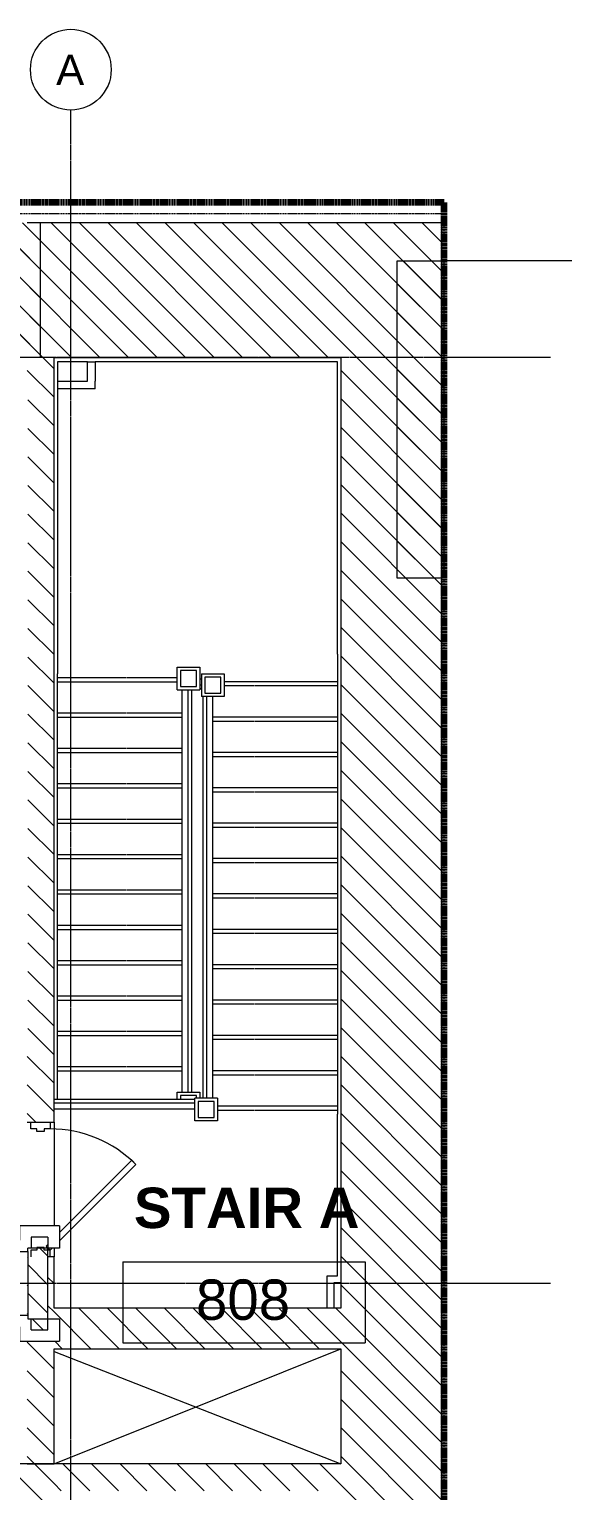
# Model space of a CAD drawing. Header units: inches. Extents: x -956 to 1409, y -1111 to 895.
# Drawn here: x 810.8 to 972.1, y 461 to 894.9 of the extents above; entities that cross this region are included whole.
import ezdxf

# ---------------------------------------------------------------- set-up
doc = ezdxf.new("R2010")
doc.units = ezdxf.units.IN
doc.header["$MEASUREMENT"] = 0
for name, pattern in [('Double Dash 3_8_', [1, 0.375, -0.125, 0.125, -0.125, 0.125, -0.125]), ('Double Dash 3_8__2_', [1, 0.375, -0.125, 0.125, -0.125, 0.125, -0.125]), ('Grid Line 1_4_', [0.4375, 0.25, -0.0625, 0.0625, -0.0625]), ('Overhead 1_16_', [0.101562, 0.0625, -0.039062])]:
    doc.linetypes.add(name, pattern=pattern)
for name, color, linetype, lineweight in [('A-AREA-IDEN', 2, 'Continuous', 9), ('A-DETL', 90, 'Continuous', 13), ('A-DETL-THIN', 151, 'Continuous', 13), ('A-DOOR', 31, 'Continuous', 13), ('A-DOOR-FRAM', 31, 'Continuous', 20), ('A-FLOR-HRAL', 11, 'Continuous', 13), ('A-GENM', 13, 'Continuous', 9), ('A-WALL', 113, 'Continuous', 13), ('A-WALL-PATT', 111, 'Continuous', 13), ('C-PROP-LINE', 91, 'Double Dash 3_8_', 20), ('I-WALL', 2, 'Continuous', 13), ('S-COLS', 52, 'Continuous', 13), ('S-GRID', 1, 'Continuous', 9), ('S-GRID-IDEN', 1, 'Continuous', 9), ('S-STRS', 31, 'Continuous', 13)]:
    doc.layers.add(name, color=color, linetype=linetype, lineweight=lineweight)
doc.styles.add('Arial_1', font='arial.ttf', dxfattribs={"height": 9})
doc.styles.add('Arial_3', font='arial.ttf', dxfattribs={"height": 12})
doc.styles.add('Arial_B', font='arialbd.ttf', dxfattribs={"height": 12})
pattern_1 = [(135, (0, 0), (-4.24264, -4.24264), [])]

# ---------------------------------------------------------------- blocks, each defined once
blk = doc.blocks.new('Single-HM Frame - Stair Exst_ 36_-V10-8TH FLOOR TELECOM UNDERFLOOR ROUTING PLAN')
at = {"layer": 'A-DOOR', "color": 53, "lineweight": 9}
for p, q in [((-17.38, -2.25), (-18, -2.88)), ((-18, -2.88), (-17.38, -3.5)), ((-16.76, -1.64), (-17.34, -2.22)), ((-16.18, -2.22), (-16.76, -1.64)), ((-15.27, -5.61), (7.46, -28.33)), ((8.7, -27.09), (-12.79, -5.61)), ((7.46, -28.33), (8.7, -27.09))]:
    blk.add_line(p, q, dxfattribs=at)
blk.add_arc((-18, -2.88), 36, 315.01, 0, dxfattribs=at)
at = {"layer": 'A-DOOR-FRAM', "color": 133}
for p, q in [((-18, 2.87), (-20, 2.87)), ((-18, 1.12), (-18, 2.87)), ((-17.25, 1.12), (-18, 1.12)), ((-17.25, -1.12), (-17.25, 1.12)), ((17.25, 1.12), (18, 1.12)), ((17.25, -1.12), (17.25, 1.12)), ((18, 2.87), (20, 2.87)), ((18, 1.12), (18, 2.87)), ((-20, -2.88), (-18, -2.88)), ((-18, -1.12), (-17.25, -1.12)), ((-18, -2.88), (-18, -1.12)), ((18, -1.12), (17.25, -1.12)), ((18, -2.88), (18, -1.12)), ((20, -2.88), (18, -2.88))]:
    blk.add_line(p, q, dxfattribs=at)
blk = doc.blocks.new('Railing - 6 1_4_-1144421-8TH FLOOR TELECOM UNDERFLOOR ROUTING PLAN')
at = {"layer": 'A-FLOR-HRAL', "color": 53, "lineweight": 9}
for p, q in [((-3.375, -3.375), (-3.375, -1.625)), ((3.375, -3.375), (-3.375, -3.375)), ((-2.375, -1.625), (-2.375, -2.375)), ((-2.375, -2.375), (2.375, -2.375)), ((2.375, -2.375), (2.375, -1.25)), ((3.375, -1.25), (3.375, -3.375))]:
    blk.add_line(p, q, dxfattribs=at)
blk = doc.blocks.new('Railing - 6 1_4_-1144424-8TH FLOOR TELECOM UNDERFLOOR ROUTING PLAN')
at = {"layer": 'A-FLOR-HRAL', "color": 53, "lineweight": 9}
for p, q in [((3.375, 3.375), (-3.375, 3.375)), ((-3.375, -3.375), (-3.375, 3.375)), ((2.375, 2.375), (-2.375, 2.375)), ((-2.375, 2.375), (-2.375, -2.375)), ((2.375, -2.375), (2.375, 2.375)), ((3.375, 3.375), (3.375, -3.375)), ((3.375, -3.375), (-3.375, -3.375)), ((-2.375, -2.375), (2.375, -2.375))]:
    blk.add_line(p, q, dxfattribs=at)
blk = doc.blocks.new('Railing - 6 1_4_-856947-8TH FLOOR TELECOM UNDERFLOOR ROUTING PLAN')
at = {"layer": 'A-FLOR-HRAL', "color": 53, "lineweight": 9}
for p, q in [((3.375, 3.375), (-3.375, 3.375)), ((-3.375, -3.375), (-3.375, 3.375)), ((2.375, 2.375), (-2.375, 2.375)), ((-2.375, 2.375), (-2.375, -2.375)), ((2.375, -2.375), (2.375, 2.375)), ((3.375, 3.375), (3.375, -3.375)), ((3.375, -3.375), (-3.375, -3.375)), ((-2.375, -2.375), (2.375, -2.375))]:
    blk.add_line(p, q, dxfattribs=at)
blk = doc.blocks.new('Railing - Railing-1143771-8TH FLOOR TELECOM UNDERFLOOR ROUTING PLAN')
at = {"layer": 'A-FLOR-HRAL', "color": 53, "lineweight": 9}
for p, q in [((856.27, 579.26), (856.27, 698.76)), ((858.02, 579.26), (858.02, 698.76)), ((861.52, 702.01), (862.02, 702.01)), ((861.52, 700.26), (862.02, 700.26)), ((863.52, 696.76), (863.52, 577.51)), ((865.27, 696.76), (865.27, 577.51)), ((860.02, 576.01), (818.15, 576.01)), ((860.02, 574.26), (818.15, 574.26))]:
    blk.add_line(p, q, dxfattribs=at)
for name, p, rotation in [('Railing - 6 1_4_-1144424-8TH FLOOR TELECOM UNDERFLOOR ROUTING PLAN', (858.15, 702.13), 180), ('Railing - 6 1_4_-856947-8TH FLOOR TELECOM UNDERFLOOR ROUTING PLAN', (865.4, 700.13), 90), ('Railing - 6 1_4_-1144421-8TH FLOOR TELECOM UNDERFLOOR ROUTING PLAN', (858.15, 575.88), 180)]:
    blk.add_blockref(name, p, dxfattribs=dict(rotation=rotation))
blk.add_blockref('Railing - 6 1_4_-1144424-8TH FLOOR TELECOM UNDERFLOOR ROUTING PLAN', (863.4, 574.13))
blk = doc.blocks.new('Decorative-Pier - 8th - Standard-2247962-8TH FLOOR TELECOM UNDERFLOOR ROUTING PLAN')
at = {"layer": 'A-GENM'}
h = blk.add_hatch(dxfattribs=at)
h.set_pattern_fill('FP_30', color=53, style=0, pattern_type=2)
h.set_pattern_definition([(225, (522.506, -820.364), (4.24264, -4.24264), [])])
h.paths.add_polyline_path([(10.5, -9), (10.5, -4), (-10.5, -4), (-10.5, -10), (10.5, -10)], flags=0)
at = {"layer": 'A-GENM', "color": 53}
for p, q in [((-17.14, -0.61), (-10.5, -0.61)), ((-17.14, -0.61), (-17.14, -12.39)), ((-13.75, -4), (-13.75, -9)), ((-13.75, -4), (-10.5, -4)), ((-10.5, -0.61), (-10.5, -4)), ((10.5, -4), (10.5, -0.61)), ((10.5, -0.61), (17.14, -0.61)), ((13.75, -4), (10.5, -4)), ((13.75, -9), (13.75, -4)), ((17.14, -12.39), (17.14, -0.61)), ((-12.89, -12.39), (-17.14, -12.39)), ((-13.75, -9), (-10.5, -9)), ((-12.89, -12.39), (-12.89, -16.64)), ((-10.5, -9), (-10.5, -10)), ((-9.5, -10), (-10.5, -10)), ((-9.5, -13.25), (-9.5, -10)), ((9.5, -10), (10.5, -10)), ((9.5, -10), (9.5, -13.25)), ((10.5, -10), (10.5, -9)), ((13.75, -9), (10.5, -9)), ((17.14, -12.39), (12.89, -12.39)), ((12.89, -12.39), (12.89, -16.64)), ((-12.89, -16.64), (12.89, -16.64)), ((9.5, -13.25), (-9.5, -13.25))]:
    blk.add_line(p, q, dxfattribs=at)
at = {"layer": 'S-COLS', "color": 133, "lineweight": 20}
for p, q in [((10.5, -4), (-10.5, -4)), ((-10.5, -4), (-10.5, -9)), ((10.5, -9), (10.5, -4)), ((-9.5, -10), (9.5, -10))]:
    blk.add_line(p, q, dxfattribs=at)
blk = doc.blocks.new('Family - ___-850868-8TH FLOOR TELECOM UNDERFLOOR ROUTING PLAN')
at = {"layer": 'C-PROP-LINE', "color": 133, "linetype": 'Double Dash 3_8__2_'}
for p, q in [((934.11, 840.01), (-889.89, 840.01)), ((934.11, -344.99), (934.11, 840.01))]:
    blk.add_line(p, q, dxfattribs=at)
blk = doc.blocks.new('Grid - Grid Head - Circle-20770-8TH FLOOR TELECOM UNDERFLOOR ROUTING PLAN')
at = {"layer": 'S-GRID-IDEN', "color": 53}
blk.add_circle((0, 0), 0.125, dxfattribs=at)
blk = doc.blocks.new('18433_1 - AEO NY - CENTRAL_rvt-1-8TH FLOOR TELECOM UNDERFLOOR ROUTING PLAN')
at = {"layer": 'A-WALL-PATT', "lineweight": 9}
h = blk.add_hatch(dxfattribs=at)
h.set_pattern_fill('FP_1', color=53, style=0, pattern_type=2)
h.set_pattern_definition(pattern_1)
h.paths.add_polyline_path([(810.15, 797.38), (814.15, 797.38), (814.15, 837.38), (-853.35, 837.38), (-853.35, 810.27), (-848.69, 810.27), (-848.69, 798.49), (-852.94, 798.49), (-852.94, 797.38), (-609.46, 797.38), (-609.46, 798.49), (-613.71, 798.49), (-613.71, 812.77), (-607.07, 812.77), (-607.07, 810.38), (-586.07, 810.38), (-586.07, 812.77), (-579.43, 812.77), (-579.43, 798.49), (-583.68, 798.49), (-583.68, 797.38), (-357.71, 797.38), (-357.71, 798.49), (-361.96, 798.49), (-361.96, 812.77), (-355.32, 812.77), (-355.32, 810.38), (-334.32, 810.38), (-334.32, 812.77), (-327.68, 812.77), (-327.68, 798.49), (-331.93, 798.49), (-331.93, 797.38), (-103.21, 797.38), (-103.21, 798.49), (-107.46, 798.49), (-107.46, 812.77), (-100.82, 812.77), (-100.82, 810.38), (-79.82, 810.38), (-79.82, 812.77), (-73.18, 812.77), (-73.18, 798.49), (-77.43, 798.49), (-77.43, 797.38), (98.29, 797.38), (98.29, 798.49), (94.04, 798.49), (94.04, 812.77), (100.68, 812.77), (100.68, 810.38), (121.68, 810.38), (121.68, 812.77), (128.32, 812.77), (128.32, 798.49), (124.07, 798.49), (124.07, 797.38), (352.79, 797.38), (352.79, 798.49), (348.54, 798.49), (348.54, 812.77), (355.18, 812.77), (355.18, 810.38), (376.18, 810.38), (376.18, 812.77), (382.82, 812.77), (382.82, 798.49), (378.57, 798.49), (378.57, 797.38), (808.27, 797.38)], flags=0)
h.paths.add_polyline_path([(-606.07, 797.63), (-587.07, 797.63), (-587.07, 800.88), (-606.07, 800.88), (-606.07, 798.49)], flags=0)
h.paths.add_polyline_path([(356.18, 797.63), (375.18, 797.63), (375.18, 800.88), (356.18, 800.88), (356.18, 798.49)], flags=0)
h.paths.add_polyline_path([(120.68, 797.63), (120.68, 800.88), (101.68, 800.88), (101.68, 797.63), (112.31, 797.63)], flags=0)
h.paths.add_polyline_path([(-86.58, 797.63), (-80.82, 797.63), (-80.82, 800.88), (-99.82, 800.88), (-99.82, 797.63), (-97.63, 797.63)], flags=0)
h.paths.add_polyline_path([(-340.71, 797.63), (-335.32, 797.63), (-335.32, 800.88), (-354.32, 800.88), (-354.32, 797.63), (-351.76, 797.63)], flags=0)
h.paths.add_polyline_path([(620.57, 797.74), (604.79, 797.74), (604.79, 801.99), (600.54, 801.99), (600.54, 813.77), (607.18, 813.77), (607.18, 810.38), (628.18, 810.38), (628.18, 813.77), (634.82, 813.77), (634.82, 801.99), (630.57, 801.99), (630.57, 797.74), (627.18, 797.74)], flags=0)
h.paths.add_polyline_path([(608.18, 801.13), (627.18, 801.13), (627.18, 804.38), (608.18, 804.38), (608.18, 801.99)], flags=0)
h.paths.add_polyline_path([(-609.46, 801.88), (-607.07, 801.88), (-607.07, 809.38), (-610.32, 809.38), (-610.32, 801.88)], flags=0)
h.paths.add_polyline_path([(-586.07, 801.88), (-582.82, 801.88), (-582.82, 809.38), (-586.07, 809.38), (-586.07, 805.13)], flags=0)
h.paths.add_polyline_path([(352.79, 801.88), (355.18, 801.88), (355.18, 809.38), (351.93, 809.38), (351.93, 801.88)], flags=0)
h.paths.add_polyline_path([(98.29, 801.88), (100.68, 801.88), (100.68, 809.38), (97.43, 809.38), (97.43, 801.88)], flags=0)
h.paths.add_polyline_path([(-103.21, 801.88), (-100.82, 801.88), (-100.82, 809.38), (-104.07, 809.38), (-104.07, 801.88)], flags=0)
h.paths.add_polyline_path([(-357.71, 801.88), (-355.32, 801.88), (-355.32, 809.38), (-358.57, 809.38), (-358.57, 801.88)], flags=0)
h.paths.add_polyline_path([(376.18, 801.88), (379.43, 801.88), (379.43, 809.38), (376.18, 809.38), (376.18, 805.13)], flags=0)
h.paths.add_polyline_path([(123.36, 801.88), (124.93, 801.88), (124.93, 809.38), (121.68, 809.38), (121.68, 801.88)], flags=0)
h.paths.add_polyline_path([(-77.43, 801.88), (-76.57, 801.88), (-76.57, 809.38), (-79.82, 809.38), (-79.82, 801.88)], flags=0)
h.paths.add_polyline_path([(-334.32, 801.88), (-331.07, 801.88), (-331.07, 809.38), (-334.32, 809.38), (-334.32, 805.13)], flags=0)
h.paths.add_polyline_path([(-852.94, 801.88), (-852.08, 801.88), (-852.08, 806.88), (-853.35, 806.88), (-853.35, 801.88)], flags=0)
h.paths.add_polyline_path([(604.79, 805.38), (607.18, 805.38), (607.18, 810.38), (603.93, 810.38), (603.93, 805.38)], flags=0)
h.paths.add_polyline_path([(630.57, 805.38), (631.43, 805.38), (631.43, 810.38), (628.18, 810.38), (628.18, 805.38)], flags=0)
h = blk.add_hatch(dxfattribs=at)
h.set_pattern_fill('FP_1', color=53, style=0, pattern_type=2)
h.set_pattern_definition(pattern_1)
h.paths.add_polyline_path([(933.4, 797.38), (933.4, 837.38), (808.27, 837.38), (808.27, 797.38), (903.4, 797.38)], flags=0)
h = blk.add_hatch(dxfattribs=at)
h.set_pattern_fill('FP_1', color=53, style=0, pattern_type=2)
h.set_pattern_definition(pattern_1)
h.paths.add_polyline_path([(934.11, 732.01), (934.11, 826.01), (920.11, 826.01), (920.11, 732.01)], flags=0)
h = blk.add_hatch(dxfattribs=at)
h.set_pattern_fill('FP_1', color=53, style=0, pattern_type=2)
h.set_pattern_definition(pattern_1)
h.paths.add_polyline_path([(818.15, 468.96), (818.15, 505.36), (810.15, 505.36), (810.15, 468.96)], flags=0)
h.paths.add_polyline_path([(814.26, 508.76), (816.36, 508.76), (816.36, 512.01), (811.36, 512.01), (811.36, 508.76)], flags=0)
h.paths.add_polyline_path([(818.11, 512.01), (818.15, 512.01), (818.15, 530.38), (816.36, 530.38), (816.36, 512.01), (817.86, 512.01)], flags=0)
h.paths.add_polyline_path([(810.36, 513.01), (810.36, 530.38), (810.15, 530.38), (810.15, 513.01)], flags=0)
h.paths.add_polyline_path([(810.15, 570.38), (818.15, 570.38), (818.15, 797.38), (810.15, 797.38), (810.15, 790.38), (810.4, 790.38), (810.4, 590.38), (810.15, 590.38), (810.15, 578.65)], flags=0)
h = blk.add_hatch(dxfattribs=at)
h.set_pattern_fill('FP_1', color=53, style=0, pattern_type=2)
h.set_pattern_definition(pattern_1)
h.paths.add_polyline_path([(933.4, -243.24), (933.4, 797.38), (903.4, 797.38), (903.4, -243.24)], flags=0)
h = blk.add_hatch(dxfattribs=at)
h.set_pattern_fill('FP_1', color=53, style=0, pattern_type=2)
h.set_pattern_definition(pattern_1)
h.paths.add_polyline_path([(903.4, 503.13), (903.4, 515.13), (818.15, 515.13), (818.15, 512.01), (819.75, 512.01), (819.75, 505.36), (818.15, 505.36), (818.15, 503.13), (841.56, 503.13)], flags=0)
h = blk.add_hatch(dxfattribs=at)
h.set_pattern_fill('FP_1', color=53, style=0, pattern_type=2)
h.set_pattern_definition(pattern_1)
h.paths.add_polyline_path([(806.15, 91.71), (818.15, 91.71), (818.15, 118.13), (806.15, 118.13)], flags=0)
h.paths.add_polyline_path([(806.15, 155.63), (818.15, 155.63), (818.15, 207.63), (806.15, 207.63)], flags=0)
h.paths.add_polyline_path([(818.15, 245.13), (818.15, 307.13), (806.15, 307.13), (806.15, 245.13)], flags=0)
h.paths.add_polyline_path([(806.15, 344.63), (818.15, 344.63), (818.15, 398.63), (806.15, 398.63)], flags=0)
h.paths.add_polyline_path([(806.15, 441.13), (818.15, 441.13), (818.15, 468.96), (806.15, 468.96)], flags=0)
h = blk.add_hatch(dxfattribs=at)
h.set_pattern_fill('FP_1', color=53, style=0, pattern_type=2)
h.set_pattern_definition(pattern_1)
h.paths.add_polyline_path([(903.4, 460.96), (903.4, 468.96), (818.15, 468.96), (818.15, 460.96), (841.56, 460.96)], flags=0)
at = {"layer": 'A-DETL-THIN', "color": 53, "lineweight": 9}
for p, q in [((933.4, 826.17), (972.08, 826.17)), ((818.15, 468.96), (903.4, 503.13)), ((818.15, 502.31), (903.4, 468.96))]:
    blk.add_line(p, q, dxfattribs=at)
at = {"layer": 'A-WALL', "color": 253}
blk.add_line((814.15, 837.38), (810.15, 837.38), dxfattribs=at)
at = {"layer": 'A-WALL', "color": 53, "lineweight": 9}
blk.add_line((814.15, 837.38), (810.15, 837.38), dxfattribs=at)
at = {"layer": 'A-WALL', "color": 133, "lineweight": 20}
for p, q in [((814.15, 797.38), (814.15, 837.38)), ((933.4, 837.38), (814.15, 837.38)), ((933.4, 797.38), (933.4, 837.38)), ((934.11, 826.01), (920.11, 826.01)), ((920.11, 826.01), (920.11, 732.01)), ((934.11, 732.01), (934.11, 826.01)), ((818.15, 570.38), (818.15, 797.38)), ((818.15, 797.38), (903.4, 797.38)), ((903.4, 797.38), (903.4, 515.13)), ((933.4, -243.24), (933.4, 797.38)), ((920.11, 732.01), (934.11, 732.01)), ((810.15, 570.38), (818.15, 570.38)), ((818.15, 530.38), (816.36, 530.38)), ((818.15, 515.13), (818.15, 530.38)), ((903.4, 515.13), (818.15, 515.13)), ((818.15, 468.96), (818.15, 503.13)), ((818.15, 503.13), (903.4, 503.13)), ((903.4, 503.13), (903.4, 468.96)), ((818.15, 468.96), (806.15, 468.96)), ((810.15, 468.96), (818.15, 468.96)), ((903.4, 468.96), (818.15, 468.96))]:
    blk.add_line(p, q, dxfattribs=at)
at = {"layer": 'I-WALL', "color": 53, "lineweight": 9}
for p, q in [((828.15, 796.13), (830.4, 796.13)), ((828.15, 790.38), (828.15, 796.13)), ((830.4, 796.13), (830.4, 790.38)), ((819.15, 790.38), (819.15, 788.13)), ((819.15, 790.38), (828.15, 790.38)), ((830.4, 788.13), (830.4, 790.38)), ((830.4, 788.13), (819.15, 788.13))]:
    blk.add_line(p, q, dxfattribs=at)
at = {"layer": 'S-GRID', "linetype": 'Grid Line 1_4_'}
for p, q in [((823.15, -423.37), (823.15, 870.85)), ((965.79, 797.38), (-931.82, 797.38)), ((965.79, 522.51), (-931.82, 522.51))]:
    blk.add_line(p, q, dxfattribs=at)
at = {"layer": 'S-STRS', "color": 53, "lineweight": 9}
for p, q in [((819.15, 796.13), (819.15, 790.38)), ((828.15, 796.13), (819.15, 796.13)), ((902.4, 796.13), (830.4, 796.13)), ((902.4, 709.28), (902.4, 796.13)), ((819.15, 788.13), (819.15, 703.49)), ((902.4, 709.28), (902.4, 701.13)), ((819.15, 701.13), (819.15, 703.49)), ((819.15, 690.63), (819.15, 701.13)), ((819.15, 701.13), (854.77, 701.13)), ((859.15, 579.26), (859.15, 698.76)), ((861.52, 699.13), (862.02, 699.13)), ((902.4, 701.13), (868.77, 701.13)), ((902.4, 701.13), (902.4, 690.63)), ((862.4, 696.76), (862.4, 577.51)), ((819.15, 680.13), (819.15, 690.63)), ((819.15, 690.63), (856.27, 690.63)), ((902.4, 690.63), (865.27, 690.63)), ((902.4, 690.63), (902.4, 680.13)), ((819.15, 669.63), (819.15, 680.13)), ((819.15, 680.13), (856.27, 680.13)), ((902.4, 680.13), (865.27, 680.13)), ((902.4, 680.13), (902.4, 669.63)), ((819.15, 659.13), (819.15, 669.63)), ((819.15, 669.63), (856.27, 669.63)), ((902.4, 669.63), (865.27, 669.63)), ((902.4, 669.63), (902.4, 659.13)), ((819.15, 648.63), (819.15, 659.13)), ((819.15, 659.13), (856.27, 659.13)), ((902.4, 659.13), (865.27, 659.13)), ((902.4, 659.13), (902.4, 648.63)), ((819.15, 638.13), (819.15, 648.63)), ((819.15, 648.63), (856.27, 648.63)), ((902.4, 648.63), (865.27, 648.63)), ((902.4, 648.63), (902.4, 638.13)), ((819.15, 627.63), (819.15, 638.13)), ((819.15, 638.13), (856.27, 638.13)), ((902.4, 638.13), (865.27, 638.13)), ((902.4, 638.13), (902.4, 627.63)), ((819.15, 617.13), (819.15, 627.63)), ((819.15, 627.63), (856.27, 627.63)), ((902.4, 627.63), (865.27, 627.63)), ((902.4, 627.63), (902.4, 617.13)), ((819.15, 606.63), (819.15, 617.13)), ((819.15, 617.13), (856.27, 617.13)), ((902.4, 617.13), (865.27, 617.13)), ((902.4, 617.13), (902.4, 606.63)), ((819.15, 596.13), (819.15, 606.63)), ((819.15, 606.63), (856.27, 606.63)), ((902.4, 606.63), (865.27, 606.63)), ((902.4, 606.63), (902.4, 596.13)), ((819.15, 585.63), (819.15, 596.13)), ((819.15, 596.13), (856.27, 596.13)), ((902.4, 596.13), (865.27, 596.13)), ((902.4, 596.13), (902.4, 585.63)), ((819.15, 577.13), (819.15, 585.63)), ((819.15, 585.63), (856.27, 585.63)), ((902.4, 585.63), (865.27, 585.63)), ((902.4, 585.63), (902.4, 575.13)), ((860.02, 577.13), (818.15, 577.13)), ((902.4, 575.13), (866.77, 575.13)), ((902.4, 575.13), (902.4, 572.78)), ((902.4, 524.76), (902.4, 572.78)), ((818.15, 570.38), (818.15, 539.65)), ((818.15, 533.01), (818.15, 530.38)), ((899.4, 515.13), (899.4, 524.76)), ((899.4, 524.76), (902.4, 524.76)), ((901.4, 515.13), (901.4, 522.76)), ((901.4, 522.76), (903.4, 522.76))]:
    blk.add_line(p, q, dxfattribs=at)
at = {"layer": 'S-STRS', "color": 53, "linetype": 'Overhead 1_16_', "lineweight": 9}
for p, q in [((819.15, 702.38), (854.77, 702.38)), ((902.4, 699.88), (868.77, 699.88)), ((819.15, 691.88), (856.27, 691.88)), ((902.4, 689.38), (865.27, 689.38)), ((819.15, 681.38), (856.27, 681.38)), ((902.4, 678.88), (865.27, 678.88)), ((819.15, 670.88), (856.27, 670.88)), ((902.4, 668.38), (865.27, 668.38)), ((819.15, 660.38), (856.27, 660.38)), ((902.4, 657.88), (865.27, 657.88)), ((819.15, 649.88), (856.27, 649.88)), ((902.4, 647.38), (865.27, 647.38)), ((819.15, 639.38), (856.27, 639.38)), ((902.4, 636.88), (865.27, 636.88)), ((819.15, 628.88), (856.27, 628.88)), ((902.4, 626.38), (865.27, 626.38)), ((819.15, 618.38), (856.27, 618.38)), ((902.4, 615.88), (865.27, 615.88)), ((819.15, 607.88), (856.27, 607.88)), ((902.4, 605.38), (865.27, 605.38)), ((819.15, 597.38), (856.27, 597.38)), ((902.4, 594.88), (865.27, 594.88)), ((819.15, 586.88), (856.27, 586.88)), ((902.4, 584.38), (865.27, 584.38)), ((902.4, 573.88), (866.77, 573.88))]:
    blk.add_line(p, q, dxfattribs=at)
at = {"color": 9, "lineweight": 5, "xscale": 95.99999999999994, "yscale": 95.99999999999994, "zscale": 95.99999999999994}
blk.add_blockref('Grid - Grid Head - Circle-20770-8TH FLOOR TELECOM UNDERFLOOR ROUTING PLAN', (823.15, 882.85), dxfattribs=at)
at = {"color": 133, "linetype": 'Double Dash 3_8__2_', "lineweight": 20}
blk.add_blockref('Family - ___-850868-8TH FLOOR TELECOM UNDERFLOOR ROUTING PLAN', (0, 0), dxfattribs=at)
at = {"color": 53, "lineweight": 9}
blk.add_blockref('Railing - Railing-1143771-8TH FLOOR TELECOM UNDERFLOOR ROUTING PLAN', (0, 0), dxfattribs=at)
for name, p, rotation in [('Single-HM Frame - Stair Exst_ 36_-V10-8TH FLOOR TELECOM UNDERFLOOR ROUTING PLAN', (814.15, 550.38), 89.99999999999991), ('Decorative-Pier - 8th - Standard-2247962-8TH FLOOR TELECOM UNDERFLOOR ROUTING PLAN', (820.36, 522.51), 270.0000000000002)]:
    blk.add_blockref(name, p, dxfattribs=dict(at, rotation=rotation))
at = {"layer": 'S-GRID-IDEN', "insert": (818.76, 887.26), "char_height": 9, "width": 10.302, "attachment_point": 1, "style": 'Arial_1'}
blk.add_mtext('A', dxfattribs=at)
blk = doc.blocks.new('Room Tag - Room Tag-84095-8TH FLOOR TELECOM UNDERFLOOR ROUTING PLAN')
at = {"layer": 'A-AREA-IDEN'}
for p, q in [((-0.375, -0.0625), (-0.375, -0.3125)), ((-0.375, -0.0625), (0.375, -0.0625)), ((0.375, -0.0625), (0.375, -0.3125)), ((-0.375, -0.3125), (0.375, -0.3125))]:
    blk.add_line(p, q, dxfattribs=at)

msp = doc.modelspace()

# ---------------------------------------------------------------- block references
at = {"lineweight": 5}
msp.add_blockref('18433_1 - AEO NY - CENTRAL_rvt-1-8TH FLOOR TELECOM UNDERFLOOR ROUTING PLAN', (0, 0), dxfattribs=at)

# ---------------------------------------------------------------- next in the draw order: linework, layer by layer
at = {"layer": 'A-DETL', "linetype": 'Double Dash 3_8_', "lineweight": 140}
for p, q in [((934.11, 843.38), (-896.85, 843.38)), ((934.11, -243.24), (934.11, 843.38))]:
    msp.add_line(p, q, dxfattribs=at)

# ---------------------------------------------------------------- next in the draw order: block references
at = {"layer": 'A-AREA-IDEN', "xscale": 95.99999999999994, "yscale": 95.99999999999994, "zscale": 95.99999999999994}
msp.add_blockref('Room Tag - Room Tag-84095-8TH FLOOR TELECOM UNDERFLOOR ROUTING PLAN', (874.64, 534.88), dxfattribs=at)

# ---------------------------------------------------------------- next in the draw order: texts
at = {"layer": 'A-AREA-IDEN', "char_height": 12, "attachment_point": 1}
for s, insert, width, style in [('STAIR A', (841.9, 550.95), 79.083, 'Arial_B'), ('808', (860.36, 523.7), 33.633, 'Arial_3')]:
    msp.add_mtext(s, dxfattribs=dict(at, insert=insert, width=width, style=style))

doc.saveas('drawing.dxf')
